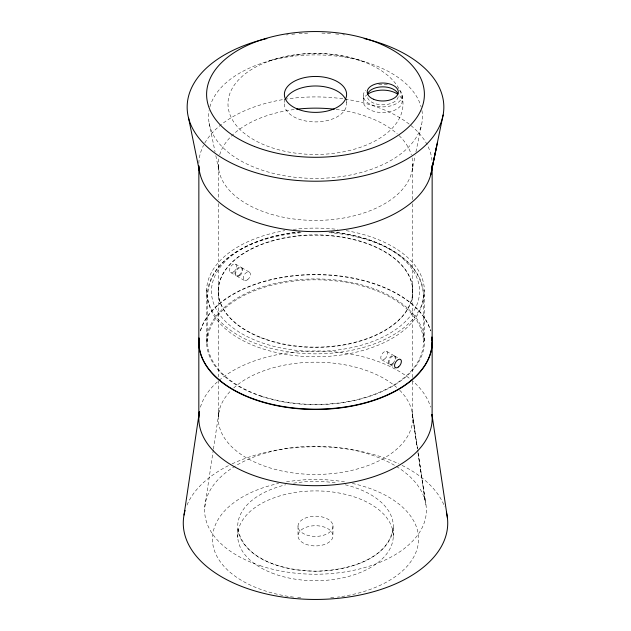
<?xml version="1.0" encoding="UTF-8"?>
<svg xmlns="http://www.w3.org/2000/svg" width="631" height="631" viewBox="0 0 631 631"><rect width="100%" height="100%" fill="white"/><g stroke="black" fill="none" stroke-linecap="round" stroke-linejoin="round"><path stroke-width="0.47" stroke-dasharray="3.15 2.37" d="M207.575 342.12L207.583 295.127C210.872 251.714 263.892 235.734 300.127 231.908M412.721 381.384L412.721 417.619L417.406 448.783L412.114 412.035L417.564 448.933M412.721 377.472L412.729 291.301M412.706 289.724L412.721 203.482M412.721 199.562L412.729 164.281L412.256 169.778L415.159 155.66M424.387 340.969L424.387 290.355M206.613 342.641L206.652 289.108M204.744 507.261L213.278 450.116M213.42 449.146L219.186 410.647L218.342 416.215L218.318 380.808M415.939 151.89L421.563 124.591M271.425 60.3L268.293 61.239C299.394 50.512 333.957 51.04 364.947 61.893M330.873 231.908C366.966 235.742 418.692 251.248 423.417 293.825L423.425 342.12A107.925 62.311 0 0 1 261.542 396.087A107.925 62.311 0 0 1 261.542 288.162A107.925 62.311 0 0 1 423.425 342.12M235.466 264.105L240.971 267.284M241.657 267.686L249.221 272.048M386.637 351.388L394.201 355.758M394.896 356.152L398.035 357.966M230.607 272.529L236.104 275.708M236.799 276.102L244.363 280.472M381.779 359.804L389.343 364.174M390.029 364.576L395.534 367.747M209.145 123.148L215.061 151.89M215.841 155.66L218.744 169.778L218.271 164.281L218.279 199.719M417.99 452.679L425.31 501.377L417.706 449.903M418.014 452.695L426.256 507.261M218.271 291.301L218.318 376.873M402.16 95.644L402.16 101.354M393.279 536.429L393.279 526.909C388.522 561.259 345.354 570.274 316.573 571.189C287.342 570.676 244.221 562.331 237.784 528.139L237.784 537.667M363.267 95.644L363.267 101.354M346.616 99.185L346.616 103.949M332.963 525.647L332.963 535.167M298.006 526.073L298.006 535.601M284.384 99.185L284.384 103.949M218.279 203.655L218.294 292.24M345.267 484.797A77.779 44.904 0 0 1 377.212 553.624A77.779 44.904 0 0 1 253.788 553.624A77.779 44.904 0 0 1 285.733 484.797M293.589 483.196A77.779 44.904 0 0 1 337.411 483.196M399.699 390.25A97.229 56.135 0 0 1 315.5 474.449A97.229 56.135 0 0 1 231.301 390.25M233.707 387.97A97.229 56.135 0 0 1 397.293 387.97M331.22 231.924A104.036 60.063 0 0 1 402.854 323.924A104.036 60.063 0 0 1 228.146 323.924A104.036 60.063 0 0 1 299.78 231.924M328.948 232.65A107.925 62.311 0 0 1 406.632 327.852A107.925 62.311 0 0 1 224.368 327.852A107.925 62.311 0 0 1 302.052 232.65M200.445 330.952A116.672 67.359 0 0 1 315.5 274.761A116.672 67.359 0 0 1 430.555 330.952M200.445 407.145A116.672 67.359 0 0 1 315.5 350.954A116.672 67.359 0 0 1 430.555 407.145M186.997 505.108A132.226 76.343 0 0 1 228.911 465.41M232.121 463.856A132.226 76.343 0 0 1 398.879 463.856M402.089 465.41A132.226 76.343 0 0 1 444.705 506.882M352.374 483.425A103.058 59.503 0 0 1 418.266 543.496A103.058 59.503 0 0 1 337.404 597.131M333.799 597.541A103.058 59.503 0 0 1 330.171 597.88M300.829 597.88A103.058 59.503 0 0 1 297.201 597.541M293.596 597.131A103.058 59.503 0 0 1 212.734 543.496A103.058 59.503 0 0 1 278.626 483.425M286.466 481.895A103.058 59.503 0 0 1 344.534 481.895M421.918 110.488A106.954 61.751 0 0 1 315.5 178.399A106.954 61.751 0 0 1 209.082 110.488M209.863 106.986A106.954 61.751 0 0 1 315.5 54.897A106.954 61.751 0 0 1 421.137 106.986M412.09 157.884A97.229 56.135 0 0 1 315.5 220.416A97.229 56.135 0 0 1 218.91 157.884M219.698 154.705A97.229 56.135 0 0 1 294.835 109.431M336.165 109.431A97.229 56.135 0 0 1 397.293 133.93M399.115 135.633A97.229 56.135 0 0 1 411.302 154.705M346.182 230.654A108.895 62.871 0 0 1 404.203 327.45A108.895 62.871 0 0 1 226.797 327.45A108.895 62.871 0 0 1 284.818 230.654M293.305 229.432A108.895 62.871 0 0 1 337.695 229.432M200.445 330.636A116.672 67.359 0 0 1 315.5 274.446A116.672 67.359 0 0 1 430.555 330.636M198.836 163.319A116.672 67.359 0 0 1 203.553 145.304M204.799 143.008A116.672 67.359 0 0 1 332.513 97.639A116.672 67.359 0 0 1 432.125 162.356M286.435 34.95A128.338 74.095 0 0 1 288.217 34.721M291.814 34.295A128.338 74.095 0 0 1 295.426 33.94M299.047 33.632A128.338 74.095 0 0 1 309.087 33.12M321.913 33.12A128.338 74.095 0 0 1 331.953 33.632M335.574 33.94A128.338 74.095 0 0 1 339.186 34.295M342.783 34.721A128.338 74.095 0 0 1 344.565 34.95M393.618 363.661A4.859 2.934 -62.3 0 1 389.059 362.73A4.859 2.934 -62.3 0 1 392.663 356.121A4.859 2.934 -62.3 0 1 395.787 359.686M399.715 90.201A19.443 11.224 0 0 1 382.709 106.876A19.443 11.224 0 0 1 365.712 90.201M378.726 84.657A19.443 11.224 0 0 1 388.609 84.948M398.224 96.756A15.554 8.984 0 0 1 381.952 104.793A15.554 8.984 0 0 1 367.195 95.825M399.715 95.904A19.443 11.224 0 0 1 394.643 110.22A19.443 11.224 0 0 1 369.372 109.518A19.443 11.224 0 0 1 366.69 94.989M346.443 102.088A31.116 17.96 0 0 1 315.5 121.909A31.116 17.96 0 0 1 284.557 102.088M306.753 535.041A17.502 10.104 0 0 0 333.002 526.286A17.502 10.104 0 0 0 306.753 517.538A17.502 10.104 0 0 0 306.753 535.041M305.688 544.182A17.502 10.104 0 0 0 332.955 536.531A17.502 10.104 0 0 0 307.849 526.727A17.502 10.104 0 0 0 305.688 544.182M271.906 573.003A77.779 44.904 0 0 0 393.081 539.016A77.779 44.904 0 0 0 281.513 495.422A77.779 44.904 0 0 0 271.906 573.003M260.067 565.652A110.875 64.007 0 0 0 426.375 510.219A110.875 64.007 0 0 0 260.067 454.785A110.875 64.007 0 0 0 260.067 565.652M261.005 337.79A97.229 56.135 0 0 0 412.477 295.3A97.229 56.135 0 0 0 273.018 240.805A97.229 56.135 0 0 0 261.005 337.79M384.776 358.944A4.859 2.658 -57.5 0 0 386.866 351.53A4.859 2.658 -57.5 0 0 380.982 356.318A4.859 2.658 -57.5 0 0 384.776 358.944M247.557 279.738A4.859 2.95 -57.4 0 0 249.466 272.206A4.859 2.95 -57.4 0 0 243.353 276.835A4.859 2.95 -57.4 0 0 247.557 279.738M392.821 363.361A4.859 2.934 -62.4 0 0 394.091 355.695A4.859 2.934 -62.4 0 0 388.412 360.837A4.859 2.934 -62.4 0 0 392.821 363.361M239.969 275.384A4.859 2.934 -57.6 0 0 241.894 267.836A4.859 2.934 -57.6 0 0 235.813 272.458A4.859 2.934 -57.6 0 0 239.969 275.384M266.456 145.785A87.504 50.519 0 0 0 402.783 107.554A87.504 50.519 0 0 0 277.261 58.502A87.504 50.519 0 0 0 266.456 145.785M266.889 339.596A97.229 56.135 0 0 0 412.729 290.978A97.229 56.135 0 0 0 266.889 242.367A97.229 56.135 0 0 0 266.889 339.596M261.053 396.252A108.895 62.871 0 0 0 424.395 341.805A108.895 62.871 0 0 0 261.053 287.357A108.895 62.871 0 0 0 261.053 396.252M239.283 274.99A4.859 2.934 -57.7 0 0 241.208 267.434A4.859 2.934 -57.7 0 0 235.126 272.064A4.859 2.934 -57.7 0 0 239.283 274.99M233.762 271.819A4.859 2.926 -57.8 0 0 235.71 264.263A4.859 2.926 -57.8 0 0 229.637 268.877A4.859 2.926 -57.8 0 0 233.762 271.819"/><path stroke-width="0.95" d="M198.836 342.641L198.86 165.795M432.109 416.018L432.172 342.12M184.015 515.022L199.435 411.428M430.736 174.819L443.12 114.968M437.417 142.638L431.912 168.808L436.684 146.076M199.562 171.821L188.574 118.092M431.983 414.741L447.466 518.248M432.148 165.724L432.164 340.961M198.828 342.12L198.836 417.548M431.88 337.317A116.672 67.359 0 0 1 316.336 409.48A116.672 67.359 0 0 1 199.017 338.279M431.983 414.472A116.672 67.359 0 0 1 313 485.665A116.672 67.359 0 0 1 199.412 411.593M446.385 512.246A132.226 76.343 0 0 1 313.93 599.442A132.226 76.343 0 0 1 185.104 510.447M296.775 109.195A97.229 56.135 0 0 1 334.225 109.195M431.88 337.001A116.672 67.359 0 0 1 316.336 409.164A116.672 67.359 0 0 1 199.017 337.956M432.164 165.243A116.672 67.359 0 0 1 316.336 231.64A116.672 67.359 0 0 1 198.875 166.205M364.142 38.554A128.338 74.095 0 0 1 417.422 152.15A128.338 74.095 0 0 1 213.578 152.15A128.338 74.095 0 0 1 266.858 38.554M367.526 93.987A15.554 8.984 0 0 1 382.757 86.841A15.554 8.984 0 0 1 397.98 93.987M367.786 94.161A19.443 11.224 0 0 1 397.64 94.161M285.851 98.499A31.116 17.96 0 0 1 315.5 85.982A31.116 17.96 0 0 1 345.149 98.499M254.467 146.487A108.895 62.871 0 0 0 424.119 98.901A108.895 62.871 0 0 0 267.923 37.868A108.895 62.871 0 0 0 254.467 146.487M398.611 366.856A4.859 2.682 -57.9 0 0 400.567 359.433A4.859 2.682 -57.9 0 0 394.714 364.324A4.859 2.682 -57.9 0 0 398.611 366.856M373.623 99.28A15.554 8.984 0 0 0 398.224 92.938A15.554 8.984 0 0 0 376.407 83.805A15.554 8.984 0 0 0 373.623 99.28M297.24 108.966A31.116 17.96 0 0 0 346.443 96.275A31.116 17.96 0 0 0 302.809 78.023A31.116 17.96 0 0 0 297.24 108.966"/></g></svg>
